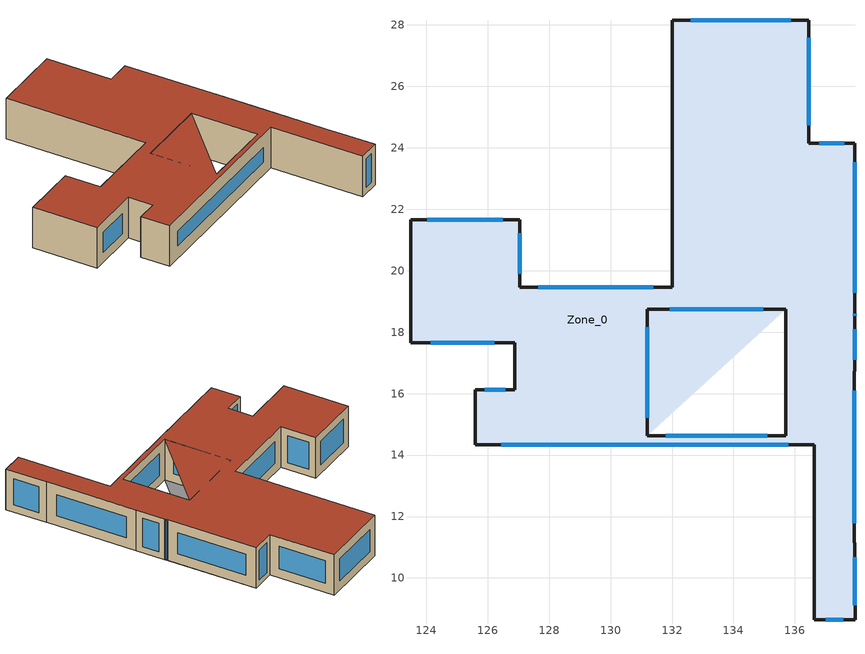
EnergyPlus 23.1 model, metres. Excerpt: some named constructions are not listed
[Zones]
Zone_0
 floor outside (90.1-2019 Nonresidential CZ 0 Exterior Floor (Mass)): 137.96,8.64 136.62,8.64 136.62,14.34 135.7,14.34 135.7,14.63 131.19,14.63 135.7,18.74 135.7,14.34 125.59,14.34 125.59,16.13 126.88,16.13 126.88,17.65 123.49,17.65 123.49,21.66 127.04,21.66 127.04,19.46 132.01,19.46 132.01,28.15 136.45,28.15 136.46,24.15 137.95,24.15 137.95,16.72 137.94,16.72 137.94,11.14 137.95,11.14 z12.64
 wall outside (90.1-2019 Nonresidential CZ 0 Exterior Wall (Mass)): 137.94,11.14 137.94,16.72 / 137.95,16.72 137.95,18.48 137.95,18.66 137.95,24.15 136.46,24.15 136.45,28.15 132.01,28.15 132.01,19.46 127.04,19.46 127.04,21.66 123.49,21.66 123.49,17.65 126.88,17.65 126.88,16.13 125.59,16.13 125.59,14.34 136.62,14.34 136.62,8.64 137.96,8.64 137.95,11.14 / 131.19,18.74 135.7,18.74 135.7,14.63 131.19,14.63 131.19,18.74 z12.64:15.26
 window (DoublePaneClr): 137.96,9.11 137.95,10.67 z13.11:14.79; 137.94,11.78 137.94,16.09 z13.28:14.63; 137.95,17.11 137.95,18.1 / 137.01,8.64 137.57,8.64 z13.03:14.88; 137.95,18.53 137.95,18.61 z12.69:15.21; 137.95,19.29 137.95,23.52 z13.27:14.63; 137.61,24.15 136.8,24.15 z12.99:14.92; 136.45,24.73 136.45,27.58 z13.22:14.69; 135.86,28.15 132.6,28.15 / 135.1,14.63 131.79,14.63 z13.24:14.67; 131.39,19.46 127.65,19.46 z13.26:14.65; 127.04,19.9 127.04,21.22 z13.08:14.83; 126.49,21.66 124.04,21.66 z13.19:14.71; 124.15,17.65 126.22,17.65 z13.31:14.6; 126.58,16.13 125.9,16.13 z12.95:14.95; 126.44,14.34 135.78,14.34 z13.49:14.42; 131.92,18.74 134.97,18.74 z13.37:14.53; 131.19,15.21 131.19,18.16 z13.22:14.68
 roof outside (90.1-2019 Nonresidential CZ 0 Exterior Roof (Mass)): 137.96,8.64 137.95,11.14 137.94,11.14 137.94,16.72 137.95,16.72 137.95,24.15 136.46,24.15 136.45,28.15 132.01,28.15 132.01,19.46 127.04,19.46 127.04,21.66 123.49,21.66 123.49,17.65 126.88,17.65 126.88,16.13 125.59,16.13 125.59,14.34 131.19,14.34 131.19,14.63 135.7,14.63 135.7,18.74 131.19,14.63 131.19,14.34 136.62,14.34 136.62,8.64 z15.26
[Schedule:Day:Hourly]
0810e71b-70c5-4420-88cf-15ec6798d871: Fraction, 1, 1, 1, 1, 1, 1, 1, 1, 0, 0, 1, 1, 0, 1, 0, 0, 0, 0, 0, 0, 0, 0, 0, 1
349f065c-2187-4dc3-b9d1-56dd459cd3aa: Fraction, 1, 1, 1, 1, 1, 1, 1, 0, 0, 0, 1, 0, 0, 0, 0, 0, 0, 0, 0, 1, 1, 1, 1, 1
01a71e10-1e50-47e8-9dee-a916c16c638e: Fraction, 1, 1, 1, 1, 1, 0, 0, 0, 0, 0, 1, 1, 1, 1, 1, 1, 1, 0, 0, 0, 0, 0, 0, 0
00c0e0ef-4640-43c7-a598-4a9e97edaa6d: Fraction, 1, 1, 1, 1, 1, 1, 1, 1, 1, 1, 0, 0, 0, 0, 0, 0, 1, 0, 0, 0, 0, 0, 0, 0
9f40d702-859b-4665-b72c-3fe96d7343c0: Fraction, 1, 1, 1, 1, 1, 1, 1, 1, 1, 1, 1, 1, 0, 0, 0, 0, 0, 0, 0, 0, 0, 1, 1, 1
86c1b371-93d3-48e4-a207-f1c1352b0e07: Fraction, 1, 1, 1, 1, 1, 1, 1, 0, 0, 0, 1, 1, 1, 1, 1, 1, 1, 0, 0, 0, 0, 1, 1, 1
cd0a9f9b-4dd7-42b7-b076-0355e52e6f7b: Fraction, 1, 1, 1, 1, 1, 1, 1, 1, 0, 0, 1, 1, 1, 1, 0, 1, 1, 1, 1, 1, 1, 1, 1, 1
d67b88e1-e680-47cd-8d1c-4d1d765bc77f: Fraction, 1, 1, 1, 1, 1, 1, 1, 1, 1, 0, 0, 0, 0, 1, 0, 0, 0, 0, 0, 0, 0, 0, 0, 0
e2fff377-7aec-4250-9183-b298a2f973d8: Fraction, 1, 1, 1, 1, 1, 1, 1, 1, 0, 1, 1, 1, 1, 1, 1, 1, 1, 0, 1, 1, 1, 1, 1, 1
f14ff8f6-1366-4599-b910-1c5d2465ca29: Fraction, 1, 1, 1, 1, 1, 1, 1, 1, 0, 0, 1, 1, 1, 1, 1, 1, 0, 0, 0, 0, 0, 0, 1, 1
5c89464c-5ef5-470d-8494-ad207c1193eb: Fraction, 1, 1, 1, 1, 1, 1, 1, 0, 0, 0, 1, 1, 1, 0, 0, 0, 0, 1, 1, 1, 1, 1, 1, 1
70fccbbf-0968-4144-81c4-213cfebb1410: Fraction, 1, 1, 1, 1, 1, 1, 1, 1, 0, 0, 1, 1, 1, 1, 1, 1, 1, 0, 0, 0, 0, 0, 0, 1
6a72401a-39b8-4c8e-8b0f-e18fc8ead1de: Fraction, 1, 1, 1, 1, 0, 1, 1, 0, 0, 0, 0, 1, 1, 1, 1, 1, 0, 0, 0, 0, 0, 0, 0, 0
08ea07bc-ec12-43a9-b5e9-4255b164943a: Fraction, 0, 0, 0, 0, 0, 1, 1, 1, 0, 0, 0, 0, 0, 1, 0, 0, 0, 0, 0, 0, 0, 0, 0, 0
10e9fb05-1858-4299-a879-61cf543e850c: Fraction, 1, 1, 1, 1, 1, 1, 1, 1, 0, 0, 1, 1, 1, 1, 0, 0, 0, 0, 0, 0, 0, 0, 0, 0
482c0ff1-a1cf-4518-9a9b-c9fd94c742e4: Fraction, 0, 0, 0, 0, 0, 0, 0, 1, 0, 0, 0, 0, 0, 1, 0, 0, 0, 0, 0, 0, 0, 0, 1, 1
971f1f81-7ffb-4225-a188-1d66d3d201fa: Fraction, 1, 1, 1, 1, 1, 1, 1, 1, 0, 0, 0, 1, 0, 0, 0, 0, 0, 0, 0, 0, 0, 1, 1, 1
6005d886-9535-43e2-8214-16ed1c354114: Fraction, 1, 1, 1, 1, 1, 1, 1, 1, 0, 0, 0, 0, 1, 1, 1, 0, 0, 0, 0, 0, 0, 0, 1, 1
fb266e95-20a3-4bcf-bbe1-b2c024e0e2b5: Fraction, 1, 1, 1, 1, 1, 1, 1, 1, 1, 0, 0, 0, 0, 0, 0, 0, 1, 1, 1, 1, 1, 1, 1, 1
c7bf4c7d-8060-4b6f-adbe-915409cfed54: Fraction, 1, 1, 1, 1, 1, 1, 1, 1, 1, 0, 0, 0, 1, 1, 0, 0, 0, 0, 0, 1, 1, 1, 1, 1
321755bc-5975-4af5-b1da-08a8e318b26e: Fraction, 1, 1, 1, 1, 1, 1, 1, 1, 0, 1, 0, 0, 1, 1, 1, 1, 1, 1, 1, 1, 1, 1, 1, 1
27c04f71-bc10-47cd-96d5-273982dcbd55: Fraction, 1, 1, 1, 1, 1, 1, 1, 1, 0, 0, 1, 0, 0, 0, 0, 0, 0, 0, 1, 1, 1, 1, 1, 1
4fe47908-5490-47fc-b963-a5acf1d7db7e: Fraction, 1, 1, 1, 1, 1, 1, 1, 1, 1, 0, 0, 0, 0, 1, 0, 0, 0, 0, 1, 1, 1, 1, 1, 1
7509aeb8-b5e9-4c74-ac1f-85b5df4f7c3a: Fraction, 1, 1, 1, 1, 1, 1, 1, 1, 1, 0, 0, 0, 1, 0, 0, 0, 0, 0, 0, 0, 0, 0, 0, 1
8524b59a-4086-4eb9-a3a3-9c11016325d2: Fraction, 1, 1, 1, 1, 1, 1, 1, 1, 1, 0, 0, 0, 1, 1, 1, 1, 0, 1, 1, 1, 1, 1, 1, 1
33232023-d3bc-4167-9908-7f5fb7bc4845: Fraction, 1, 1, 1, 1, 1, 1, 1, 1, 0, 0, 1, 1, 0, 0, 0, 0, 1, 1, 1, 1, 1, 1, 1, 1
fc63d4ab-520f-4892-8535-8a5b19853f97: Fraction, 1, 1, 1, 1, 1, 1, 1, 1, 0, 0, 0, 0, 1, 1, 1, 1, 1, 1, 1, 1, 1, 1, 1, 1
529c80a2-adcc-425c-9c7a-9e4ea92c5ad0: Fraction, 1, 1, 1, 1, 1, 1, 1, 1, 0, 0, 0, 0, 0, 0, 0, 1, 1, 1, 1, 1, 1, 1, 1, 1
361a62d4-4483-44e2-8178-8ae958f5a9d6: Fraction, 1, 1, 1, 1, 1, 1, 1, 1, 1, 1, 1, 1, 1, 1, 1, 0, 0, 0, 1, 1, 1, 1, 1, 1
d39a0a2d-9745-449f-9744-d5c12fb151a7: Fraction, 1, 1, 1, 1, 1, 1, 1, 1, 0, 1, 1, 1, 1, 1, 1, 1, 1, 1, 1, 1, 1, 1, 1, 1
eba83cb3-639c-4d5a-bba0-65026861de94: Fraction, 1, 1, 1, 1, 1, 1, 1, 1, 1, 0, 0, 0, 0, 0, 0, 0, 1, 1, 0, 0, 0, 0, 1, 1
529897b0-7851-4804-9490-ac1e49f6673f: Fraction, 1, 1, 1, 1, 1, 1, 1, 1, 1, 0, 0, 0, 0, 0, 0, 0, 0, 0, 0, 1, 1, 1, 1, 1
8c1eacb8-60e0-437f-9c00-406e7754e0a1: Fraction, 1, 1, 1, 1, 1, 1, 1, 0, 0, 0, 1, 1, 1, 1, 1, 1, 1, 0, 0, 0, 0, 0, 0, 0
ce02b5cd-0b87-43e5-8d81-d91c88fad177: Fraction, 0, 1, 1, 1, 1, 1, 1, 1, 0, 0, 1, 0, 1, 1, 1, 0, 0, 0, 0, 0, 0, 0, 0, 1
4a8131e1-6b61-40b7-be8c-de09692f1780: Fraction, 1, 1, 1, 1, 1, 1, 1, 1, 0, 0, 0, 1, 1, 1, 0, 0, 0, 1, 1, 1, 1, 1, 1, 1
a92963a4-cdb5-4605-91ce-c7ecaa5e8ee2: Fraction, 1, 1, 1, 1, 1, 1, 1, 1, 1, 0, 0, 0, 0, 0, 0, 0, 0, 0, 0, 0, 0, 1, 1, 1
60a5d225-296d-4afc-ad11-c7ede8f63fac: Fraction, 1, 1, 1, 1, 1, 1, 1, 1, 0, 0, 1, 1, 1, 1, 1, 1, 1, 1, 0, 0, 0, 0, 1, 1
05a610c2-0fe3-448e-b41f-ef2fc4f267a0: Fraction, 1, 1, 1, 1, 1, 1, 1, 1, 0, 0, 1, 0, 0, 0, 1, 1, 1, 1, 1, 1, 1, 1, 1, 1
741097d7-baff-4054-969c-272c18da0d28: Fraction, 1, 1, 1, 1, 1, 1, 1, 1, 0, 0, 0, 0, 0, 0, 0, 0, 0, 1, 1, 1, 1, 1, 1, 1
894fad8a-9db2-4cf0-9b25-e19f91a4054e: Fraction, 1, 1, 1, 1, 1, 1, 1, 1, 0, 0, 0, 1, 1, 0, 0, 0, 0, 0, 0, 0, 1, 1, 1, 1
4e647661-89a2-4b39-a766-581725928f1c: Fraction, 1, 1, 1, 1, 1, 1, 1, 1, 0, 0, 1, 1, 1, 1, 0, 0, 1, 0, 0, 0, 0, 1, 1, 1
4b6ed41e-87c7-4975-a053-4426fd22b8bb: Fraction, 1, 1, 1, 1, 1, 1, 1, 1, 1, 0, 1, 1, 1, 1, 1, 1, 1, 0, 0, 0, 0, 0, 1, 1
bd449fe4-415f-4b3c-8c99-a05e91d1a4a4: Fraction, 1, 1, 1, 1, 1, 1, 1, 1, 0, 0, 1, 1, 1, 0, 1, 1, 0, 0, 1, 1, 1, 1, 1, 1
4c9fed97-f1c1-4f52-93cf-6e3ebb21d123: Fraction, 1, 1, 1, 1, 1, 1, 1, 1, 1, 0, 0, 0, 0, 1, 0, 0, 0, 0, 0, 0, 0, 1, 1, 1
90e3bf91-1fac-41b0-8900-77a460dd330f: Fraction, 1, 1, 1, 1, 1, 1, 1, 1, 0, 0, 0, 1, 1, 1, 1, 0, 0, 0, 0, 0, 0, 0, 0, 0
81f41662-e9ac-4eb1-b85d-5b27cc855202: Fraction, 0, 1, 1, 1, 1, 1, 1, 0, 0, 0, 1, 1, 1, 1, 0, 0, 0, 0, 0, 0, 1, 1, 1, 0
72c3588e-b2e9-4518-9183-511a012e489a: Fraction, 0, 0, 0, 0, 0, 0, 0, 0, 0, 0, 0, 1, 1, 0, 0, 1, 0, 0, 0, 0, 0, 0, 0, 0
058802b1-c408-489d-8eb6-82654434e169: Fraction, 0, 0, 0, 0, 0, 0, 0, 0, 0, 0, 0, 1, 1, 1, 1, 0, 0, 0, 0, 0, 0, 0, 0, 0
c893bc1b-9ab6-4618-9526-c9d7948028e1: Fraction, 0, 0, 0, 0, 0, 0, 0, 0, 0, 0, 0, 1, 0, 0, 0, 0, 0, 0, 0, 0, 0, 0, 0, 0
2d3622f6-77fb-4f19-83ce-4f29eb6027ad: Fraction, 0, 0, 0, 0, 1, 0, 0, 0, 0, 0, 0, 1, 1, 1, 0, 0, 0, 0, 0, 0, 0, 0, 0, 0
485f56f1-57ec-4dbc-a7b3-1c70517bfc66: Fraction, 0, 0, 0, 0, 1, 0, 0, 0, 0, 0, 0, 1, 1, 1, 0, 1, 1, 1, 0, 0, 1, 1, 1, 1
f2aed9a4-388b-497b-9736-4f8f69007e10: Fraction, 1, 1, 1, 1, 1, 1, 1, 1, 1, 1, 1, 1, 1, 1, 1, 1, 1, 1, 1, 1, 1, 1, 1, 1
3aec51c0-ffc0-4bed-9820-b9f1594e9715: Fraction, 1, 1, 1, 0, 1, 1, 1, 1, 0, 1, 1, 1, 1, 1, 1, 1, 1, 1, 1, 1, 1, 1, 1, 1
2b439630-06c0-43d1-b733-c1b6edee79ff: Fraction, 1, 1, 1, 1, 1, 1, 1, 1, 1, 0, 0, 0, 1, 1, 0, 0, 1, 1, 1, 1, 1, 1, 1, 1
1354364f-3d47-441f-baaf-d91082a93f77: Fraction, 1, 1, 1, 1, 1, 1, 1, 1, 1, 0, 0, 1, 1, 0, 1, 0, 1, 1, 0, 1, 0, 0, 1, 0
043a86aa-8b78-41f9-9b1e-acb706614a46: Fraction, 0, 1, 1, 1, 1, 1, 1, 1, 1, 1, 1, 1, 1, 0, 0, 0, 0, 0, 0, 0, 1, 1, 1, 1
6a1fb187-319f-4c84-bc8c-24fb97a2dfa3: Fraction, 1, 1, 1, 1, 1, 1, 1, 1, 1, 1, 1, 1, 0, 0, 0, 0, 0, 0, 0, 1, 1, 1, 1, 1
a632ed9a-5de7-4d2a-9650-94074f019fd4: Fraction, 1, 1, 1, 1, 1, 1, 1, 1, 1, 1, 1, 1, 1, 1, 0, 1, 1, 1, 0, 1, 1, 1, 1, 1
3b8062e7-37c0-42ef-9213-e2c9e8404624: Fraction, 1, 1, 1, 1, 1, 1, 1, 1, 1, 0, 0, 0, 0, 0, 0, 0, 0, 0, 0, 0, 1, 1, 1, 1
3b07df94-8bae-425c-907d-ec27d7f912fc: Fraction, 1, 1, 1, 1, 1, 1, 1, 1, 0, 0, 0, 0, 1, 1, 1, 1, 0, 0, 0, 0, 0, 0, 1, 0
7be9cbd2-a441-4429-bd23-b447bb17e9a1: Fraction, 1, 1, 1, 1, 1, 1, 1, 1, 1, 1, 0, 1, 1, 1, 1, 0, 0, 0, 0, 0, 1, 1, 1, 0
7c9938da-5bc3-4155-9f17-6dbf6999afb5: Fraction, 1, 1, 1, 1, 1, 1, 1, 1, 1, 0, 0, 0, 0, 1, 1, 1, 1, 1, 1, 1, 1, 1, 1, 1
149cf891-3990-4c32-920f-f7e48fb2aa7d: Fraction, 1, 1, 1, 1, 1, 1, 1, 1, 1, 1, 0, 0, 0, 0, 0, 0, 0, 1, 0, 1, 1, 1, 1, 1
f20793a5-f3a4-45ea-858c-464f45aebaeb: Fraction, 1, 1, 1, 1, 1, 1, 1, 1, 0, 0, 0, 0, 0, 0, 0, 0, 0, 0, 0, 1, 1, 1, 1, 1
918cd881-32ed-44fa-84e1-0d95cc65e6a6: Fraction, 1, 1, 1, 1, 1, 1, 1, 1, 0, 0, 0, 0, 1, 0, 1, 0, 1, 1, 1, 1, 0, 1, 1, 1
a7388b1d-e5d5-446e-9b3c-e9680b62e304: Fraction, 1, 1, 1, 1, 1, 1, 1, 1, 0, 0, 0, 0, 1, 0, 0, 0, 0, 0, 0, 0, 0, 1, 1, 1
48e2d8e6-c764-4309-9400-535a4b362951: Fraction, 1, 1, 1, 1, 1, 1, 1, 1, 0, 0, 0, 1, 0, 1, 1, 0, 0, 0, 0, 0, 0, 0, 0, 1
b8feaf6b-9232-4fb5-8901-8b4871c860c7: Fraction, 1, 1, 0, 0, 1, 1, 0, 1, 0, 0, 0, 0, 1, 0, 0, 0, 0, 0, 0, 0, 0, 0, 0, 0
485ce407-0896-49d2-8bdb-d863cf701a37: Fraction, 0, 0, 1, 0, 0, 0, 1, 0, 0, 0, 0, 0, 0, 1, 1, 0, 0, 0, 0, 0, 0, 0, 0, 0
77e688b3-1c47-4fa8-a150-bdfd9f7a6f05: Fraction, 0, 0, 0, 0, 0, 0, 0, 0, 0, 0, 0, 1, 1, 1, 1, 1, 0, 0, 0, 0, 0, 0, 1, 0
ae164842-401a-4343-b31c-0fd7bb1224be: Fraction, 1, 1, 0, 0, 1, 0, 0, 1, 0, 0, 0, 1, 1, 1, 1, 0, 0, 0, 0, 0, 0, 0, 0, 0
aca1a674-1583-4169-b70b-1a5a21e13e0d: Fraction, 0, 1, 0, 1, 1, 1, 1, 1, 0, 0, 0, 1, 1, 1, 1, 1, 0, 0, 0, 0, 0, 0, 0, 0
71cadaa5-eb0e-4c82-bfb7-05770e92396e: Fraction, 0, 1, 1, 1, 1, 1, 1, 1, 0, 0, 0, 0, 1, 1, 1, 1, 0, 0, 0, 0, 0, 0, 0, 0
7fed7190-ed49-4405-b641-6bd42e090a6c: Fraction, 0, 0, 0, 1, 1, 0, 0, 1, 0, 0, 0, 1, 1, 1, 1, 1, 0, 0, 0, 0, 0, 0, 0, 0
cba0dbdb-88fe-4b2a-b0a5-debe7df2df22: Fraction, 0, 1, 1, 1, 1, 0, 0, 1, 0, 0, 0, 0, 0, 0, 0, 0, 0, 0, 0, 0, 0, 0, 1, 1
85069bca-2b2a-471b-b3fa-43c3efb318f0: Fraction, 0, 0, 0, 0, 0, 0, 0, 0, 1, 1, 1, 1, 1, 0, 1, 1, 1, 1, 1, 1, 1, 1, 1, 1
06d6f6e1-af1c-480b-b630-ce5e81cdfe58: Fraction, 0, 0, 0, 0, 0, 0, 0, 0, 1, 1, 1, 1, 1, 1, 1, 1, 1, 1, 1, 1, 1, 1, 1, 1
2b032a04-6ee1-4acb-ba70-2f655d9db630: Fraction, 0, 0, 0, 0, 0, 0, 0, 0, 1, 1, 1, 0, 0, 0, 0, 0, 1, 1, 1, 1, 1, 1, 1, 0
ed4bfe94-cad4-40e5-a25a-afe5402feeae: Fraction, 0, 0, 0, 0, 0, 0, 0, 0, 1, 1, 1, 1, 1, 1, 1, 1, 1, 1, 1, 1, 1, 1, 1, 0
c5cacbf8-b7d6-47b0-a14d-5407c4417e75: Fraction, 0, 0, 0, 0, 0, 0, 0, 0, 1, 1, 1, 1, 0, 0, 0, 1, 1, 1, 1, 1, 1, 1, 1, 1
615a7867-e14e-4151-aabf-fa796bd84dec: Fraction, 0, 0, 0, 0, 0, 0, 0, 0, 1, 1, 1, 1, 1, 1, 1, 1, 1, 1, 1, 1, 1, 1, 0, 0
3d6da4ae-3ce6-406d-b521-e5cf70f2aa7e: Fraction, 0, 0, 0, 0, 0, 0, 0, 1, 1, 1, 1, 1, 0, 0, 0, 0, 1, 1, 1, 1, 1, 1, 1, 0
ac9fad2d-3e51-4f97-881e-d2450c51413b: Fraction, 0, 0, 0, 0, 0, 0, 0, 0, 1, 1, 1, 1, 0, 0, 0, 0, 0, 1, 1, 1, 1, 1, 1, 1
0e42cded-2a11-4a29-a65f-22a311d3abbb: Fraction, 0, 0, 0, 0, 0, 0, 0, 0, 1, 1, 1, 1, 0, 0, 0, 0, 0, 1, 1, 1, 1, 1, 1, 0
f20a0d7c-3566-4be1-8587-853c079a1db2: Fraction, 0, 0, 0, 0, 0, 1, 1, 1, 1, 1, 0, 0, 0, 0, 1, 1, 1, 1, 1, 1, 1, 1, 0, 0
595ff375-4059-4e85-8b06-aa3341602a60: Fraction, 0, 0, 0, 0, 0, 1, 1, 1, 1, 1, 1, 1, 1, 1, 1, 0, 0, 0, 0, 0, 0, 0, 0, 0
b356c6f9-b694-4ecb-8aa4-38cc8c6398e2: Fraction, 0, 0, 0, 0, 0, 0, 0, 1, 1, 1, 1, 1, 1, 1, 1, 1, 1, 1, 1, 1, 1, 1, 0, 0
e37bf46d-5aef-4994-a8a7-7644741c72a3: Fraction, 0, 0, 0, 0, 0, 0, 0, 1, 1, 1, 1, 1, 1, 1, 1, 1, 1, 1, 1, 1, 1, 1, 1, 0
2269cefc-a935-47c3-b3e2-530841a6b154: Fraction, 0, 0, 0, 0, 0, 0, 0, 0, 0, 0, 0, 1, 1, 1, 1, 1, 1, 1, 1, 1, 0, 0, 0, 0
79023da8-e6db-4f2f-8f41-2054c17e2bca: Fraction, 0, 0, 0, 0, 0, 0, 1, 1, 1, 1, 1, 1, 1, 1, 1, 1, 1, 1, 1, 1, 1, 0, 0, 0
86a01146-cf8e-48c7-b303-e0bceb998122: Fraction, 0, 0, 0, 0, 1, 1, 1, 1, 1, 1, 1, 1, 1, 1, 1, 1, 1, 1, 1, 1, 1, 0, 0, 0
c9bb4b23-ce24-49e5-8961-dddd9e0eb11a: Fraction, 0, 0, 0, 0, 0, 0, 0, 0, 0, 0, 0, 0, 0, 0, 1, 1, 1, 1, 1, 1, 0, 0, 0, 0
1465d87e-c0b2-4898-9858-07a856ce352f: Fraction, 0, 0, 0, 0, 0, 0, 1, 1, 1, 1, 1, 1, 1, 1, 1, 1, 1, 1, 1, 1, 1, 1, 0, 0
b21dc415-d331-4ffb-82a4-4013a69e96be: Fraction, 1, 0, 0, 0, 0, 0, 0, 0, 1, 1, 1, 1, 1, 0, 1, 1, 1, 1, 0, 0, 0, 0, 0, 0
6e080233-e4cb-4c47-b1e8-7ec84ea5e545: Fraction, 0, 0, 0, 0, 0, 0, 1, 1, 1, 1, 1, 1, 0, 0, 1, 1, 0, 0, 0, 0, 0, 0, 0, 0
c3e05625-c80f-4c81-a4a9-1e7a529037f4: Fraction, 0, 0, 0, 1, 1, 1, 1, 1, 1, 1, 1, 1, 1, 1, 1, 1, 1, 1, 1, 1, 1, 1, 1, 1
95084d81-6bf5-4aa3-9d4a-d76fe797a3a0: Fraction, 0, 0, 0, 0, 0, 0, 0, 0, 1, 1, 1, 1, 0, 0, 0, 0, 1, 1, 1, 1, 1, 1, 1, 1
cc1c95d3-11ec-4856-b087-326376f9f1df: Fraction, 1, 1, 1, 1, 1, 1, 1, 1, 0, 0, 0, 0, 0, 0, 0, 0, 1, 1, 1, 1, 1, 1, 1, 1
66983e29-3603-4296-9e5f-13a50f55c452: Fraction, 1, 1, 1, 0, 0, 0, 0, 0, 1, 1, 1, 1, 1, 1, 1, 1, 1, 1, 1, 1, 1, 1, 1, 1
7f8fd417-c1ec-4504-8790-f7a53b8eea8a: Fraction, 1, 1, 1, 0, 0, 0, 0, 0, 1, 1, 1, 1, 1, 0, 0, 0, 1, 1, 1, 1, 1, 1, 1, 1
42a6307f-b2ff-49e0-a00d-c5f437ec8d24: Fraction, 1, 0, 0, 0, 0, 0, 0, 0, 1, 1, 1, 1, 1, 0, 0, 1, 1, 1, 1, 1, 1, 1, 1, 1
9cd492d8-3f3b-46f3-8701-69e275a9b161: Fraction, 1, 1, 1, 1, 0, 0, 0, 0, 1, 1, 1, 1, 1, 1, 1, 1, 1, 1, 1, 1, 1, 1, 1, 1
eec8c49c-47b8-4e6c-8f13-8fbe0dfba465: Fraction, 0, 0, 0, 0, 0, 0, 0, 0, 0, 1, 0, 0, 0, 0, 0, 0, 0, 1, 1, 0, 0, 0, 0, 0
c95229db-74a2-4849-b964-e93d90943bb4: Fraction, 0, 0, 0, 0, 0, 0, 0, 0, 1, 1, 1, 0, 0, 0, 0, 0, 1, 0, 0, 0, 0, 0, 0, 0
c949a31b-6cec-4c42-8e33-a178b78093b6: Fraction, 1, 0, 0, 0, 0, 0, 0, 0, 1, 1, 1, 1, 0, 0, 0, 1, 1, 1, 1, 1, 1, 1, 1, 1
3abdae18-6f5f-42a6-92ec-5e8bafdd7ec6: Fraction, 1, 1, 1, 1, 1, 1, 1, 1, 1, 1, 1, 1, 0, 1, 1, 1, 1, 1, 1, 1, 1, 1, 1, 1
1392b2eb-0a18-40c2-8618-893a8af9810c: Fraction, 1, 0, 0, 0, 0, 0, 0, 0, 1, 1, 1, 1, 1, 1, 1, 1, 1, 1, 1, 1, 1, 1, 1, 1
2654707f-1dea-43a9-b014-0dc0dc09ceff: Fraction, 1, 0, 1, 1, 0, 1, 1, 1, 1, 1, 1, 0, 0, 0, 0, 0, 0, 1, 1, 1, 1, 1, 1, 1
a28dc146-cde9-4dc3-bdc8-c9385b19801b: Fraction, 1, 1, 1, 1, 1, 1, 1, 1, 1, 1, 1, 1, 0, 1, 0, 1, 1, 1, 1, 1, 1, 1, 1, 1
2f2aca47-6253-49b2-b302-f17a1cf2c10d: Fraction, 1, 1, 1, 1, 1, 1, 1, 1, 1, 1, 1, 0, 1, 1, 0, 0, 1, 1, 1, 1, 1, 1, 1, 0
57228267-8ffc-4b08-800f-1df83d28b00b: Fraction, 1, 1, 1, 0, 0, 0, 0, 0, 1, 1, 1, 0, 0, 0, 0, 1, 1, 1, 1, 1, 1, 0, 0, 1
0176805f-6419-410f-ba74-85dd6959e1f7: Fraction, 1, 0, 0, 0, 0, 0, 0, 0, 1, 1, 1, 0, 0, 0, 0, 0, 1, 1, 0, 1, 1, 0, 0, 0
93420359-c8f8-4532-a5dc-db31faf1d0e0: Fraction, 0, 0, 0, 0, 0, 0, 0, 0, 1, 1, 1, 0, 0, 0, 0, 1, 1, 1, 1, 0, 1, 1, 0, 0
527f4506-5e2d-4351-8612-1769222680b5: Fraction, 0, 0, 0, 0, 0, 0, 0, 0, 1, 1, 1, 0, 0, 0, 0, 0, 0, 1, 0, 0, 0, 0, 0, 0
937d2ddf-9db7-4f99-bbca-8ced9319c7cb: Fraction, 0, 0, 1, 1, 0, 0, 1, 1, 1, 1, 1, 0, 1, 1, 0, 0, 1, 1, 1, 1, 1, 1, 1, 1
3eff230f-72b4-477a-8f53-7b16b1284d89: Fraction, 1, 0, 0, 1, 0, 0, 1, 1, 1, 1, 1, 0, 0, 0, 0, 0, 0, 1, 1, 1, 1, 1, 1, 1
976638ae-f183-43cc-bf01-ed478fa5cdf8: Fraction, 1, 1, 1, 1, 0, 0, 0, 0, 1, 1, 1, 0, 0, 0, 0, 0, 1, 1, 1, 1, 1, 1, 1, 1
99ac96b2-0dbf-4191-92f5-f2c379e587cc: Fraction, 0, 0, 0, 0, 0, 0, 0, 0, 1, 1, 1, 0, 0, 0, 0, 0, 1, 1, 1, 1, 1, 1, 1, 1
77809503-9f90-46be-adc1-3663f947b689: Fraction, 1, 1, 0, 0, 0, 0, 0, 1, 1, 1, 1, 0, 0, 0, 0, 0, 0, 1, 1, 1, 1, 1, 1, 1
ce14c8f3-be08-4051-a924-ca6858ed1a24: Fraction, 1, 1, 1, 1, 1, 1, 1, 1, 1, 1, 1, 1, 1, 0, 1, 1, 1, 1, 1, 1, 1, 1, 1, 1
c3c36dcf-4c1d-4c8b-8534-42c2ad4c5ad8: Fraction, 1, 1, 1, 1, 1, 1, 1, 1, 1, 1, 1, 0, 0, 0, 1, 1, 1, 1, 1, 1, 1, 1, 1, 1
982cbe55-da32-4f35-a18e-aeaafc8cb0b3: Fraction, 1, 1, 1, 1, 1, 1, 1, 1, 1, 1, 1, 1, 0, 0, 0, 0, 1, 1, 1, 1, 1, 1, 1, 1
91c0d1b7-a7b0-4b30-929c-a76e3245cede: Fraction, 1, 1, 1, 0, 0, 0, 0, 0, 1, 1, 1, 0, 0, 0, 0, 0, 1, 1, 1, 1, 1, 1, 1, 1
0c932124-0cd9-45d6-8757-43597c289681: Fraction, 0, 0, 0, 1, 0, 0, 0, 0, 1, 1, 1, 0, 0, 0, 0, 0, 0, 1, 1, 1, 1, 1, 1, 0
56f29499-99d1-4e36-84d6-6341f5db69f4: Fraction, 0, 0, 0, 0, 0, 0, 0, 0, 1, 1, 1, 0, 0, 0, 0, 0, 0, 1, 1, 1, 1, 1, 1, 0
9275d2fc-2a43-4701-a9da-08a2d8185c06: Fraction, 0, 0, 0, 0, 1, 1, 1, 0, 1, 1, 0, 0, 0, 0, 0, 0, 0, 1, 1, 1, 1, 1, 1, 1
c0c54f6c-8884-442c-b002-f8cc31b18a9f: Fraction, 0, 0, 0, 0, 1, 1, 1, 1, 1, 1, 1, 0, 0, 0, 0, 0, 0, 1, 1, 1, 1, 1, 1, 1
9e714302-3d54-4d24-9e56-1853b4432ed5: Fraction, 1, 1, 1, 1, 1, 1, 1, 1, 1, 1, 1, 0, 0, 0, 0, 0, 1, 1, 1, 1, 1, 0, 0, 0
e78f57e5-5213-49bf-8813-5a9fda860091: Fraction, 0, 0, 0, 0, 0, 0, 0, 0, 0, 0, 1, 1, 1, 1, 0, 0, 1, 1, 1, 0, 0, 1, 0, 1
54ef1873-ddc2-42a3-83f3-e0a4f7cf0801: Fraction, 1, 0, 0, 0, 0, 0, 0, 0, 0, 0, 0, 0, 1, 0, 1, 0, 0, 0, 0, 0, 0, 0, 0, 0
b08f153b-0886-4b1c-93e8-8174a0079cec: Fraction, 0, 0, 0, 0, 0, 0, 0, 0, 1, 1, 1, 0, 1, 0, 0, 1, 1, 1, 1, 0, 1, 0, 0, 0
dc30819b-fcc9-4b43-8982-057702bd865d: Fraction, 0, 0, 0, 0, 0, 0, 0, 0, 1, 1, 1, 0, 0, 0, 0, 0, 0, 0, 1, 1, 1, 1, 1, 1
4fc32eac-1523-48f7-9e49-02675d249cb1: Fraction, 0, 1, 0, 0, 0, 1, 0, 0, 1, 1, 1, 0, 0, 0, 0, 0, 0, 1, 1, 1, 1, 1, 1, 1
f25784c1-35a1-4028-8149-79a5432f8fe1: Fraction, 1, 1, 1, 1, 1, 0, 0, 1, 1, 1, 1, 1, 0, 0, 0, 0, 1, 1, 1, 1, 0, 0, 0, 1
e7084eab-6503-4b63-b52b-776db332174c: Fraction, 1, 0, 1, 0, 0, 0, 0, 0, 1, 1, 1, 0, 0, 0, 0, 0, 0, 1, 1, 1, 1, 1, 1, 1
acd2ed40-f335-4859-b2df-d57ecf0e064a: Fraction, 1, 0, 0, 0, 0, 0, 1, 0, 1, 1, 1, 0, 0, 0, 0, 0, 0, 0, 1, 1, 1, 1, 1, 1
9465b060-c919-45c3-858f-17b0ec2e0545: Fraction, 1, 1, 1, 0, 0, 0, 0, 0, 1, 1, 1, 0, 0, 0, 0, 0, 0, 0, 1, 1, 1, 1, 1, 1
613a1e73-45c6-4df7-84ed-0874f544414c: Fraction, 1, 1, 1, 1, 0, 0, 0, 0, 1, 1, 1, 0, 0, 0, 0, 0, 0, 0, 1, 1, 1, 1, 1, 1
05e90752-b7f7-43f5-a404-2e3dee32d087: Fraction, 1, 1, 0, 0, 0, 0, 0, 0, 1, 1, 1, 0, 0, 0, 0, 0, 1, 0, 0, 0, 1, 0, 0, 0
340cdbea-2824-44fc-aa5e-01a0ed359164: Fraction, 1, 1, 1, 1, 0, 0, 0, 0, 1, 1, 0, 0, 0, 0, 0, 0, 0, 1, 1, 1, 1, 1, 1, 1
14d82741-dd99-4ee7-a949-93d752d18689: Fraction, 1, 1, 1, 1, 1, 0, 1, 1, 1, 0, 0, 0, 0, 0, 0, 0, 0, 0, 1, 1, 1, 1, 1, 1
e9658675-d006-4883-9820-77fd4ba4bfd3: Fraction, 1, 1, 1, 0, 0, 0, 0, 1, 1, 1, 1, 0, 0, 0, 0, 0, 0, 0, 1, 1, 1, 1, 1, 1
a90c3863-74fb-4494-b0c1-6de60f0dda75: Fraction, 0, 0, 0, 1, 0, 1, 0, 0, 1, 1, 1, 1, 0, 0, 0, 0, 0, 1, 1, 1, 1, 1, 1, 1
43e5c19a-6635-4ddc-b958-82927168ffbe: Fraction, 1, 1, 0, 0, 0, 0, 0, 0, 1, 0, 0, 0, 0, 0, 1, 0, 1, 1, 1, 0, 1, 1, 0, 0
c5b01f2a-dc6e-4e73-98f0-87f70ce5c191: Fraction, 0, 0, 0, 0, 0, 0, 1, 0, 1, 0, 0, 0, 0, 0, 0, 0, 0, 0, 1, 1, 1, 1, 1, 1
c73acd8c-245c-4ba4-82a2-e6153a57d641: Fraction, 1, 0, 0, 0, 0, 0, 1, 0, 1, 1, 1, 0, 0, 0, 1, 1, 1, 1, 1, 1, 1, 1, 1, 0
2d56a03a-6ee9-4429-b497-c3ddc531cf71: Fraction, 0, 0, 0, 0, 0, 0, 0, 0, 1, 0, 0, 0, 0, 0, 0, 1, 0, 1, 1, 0, 0, 0, 0, 0
2b6ff624-4e04-487d-ba37-6376db315ba4: Fraction, 0, 0, 0, 0, 0, 0, 0, 1, 1, 1, 1, 1, 0, 0, 0, 0, 1, 1, 1, 1, 1, 1, 0, 1
c5b66f65-a8a7-4a61-8ad5-03644a81dd28: Fraction, 1, 1, 0, 0, 0, 0, 0, 0, 1, 0, 0, 0, 0, 0, 0, 0, 0, 0, 0, 1, 1, 1, 1, 1
57406b55-9aef-4c72-bc90-91d1cece7929: Fraction, 0, 0, 0, 0, 0, 0, 0, 0, 1, 1, 0, 0, 0, 1, 1, 1, 1, 1, 1, 0, 1, 0, 0, 0
c9527523-fef4-4b1e-9705-31c0563051fe: Fraction, 0, 0, 0, 0, 0, 0, 0, 0, 1, 1, 1, 0, 0, 0, 0, 0, 1, 1, 1, 1, 1, 0, 0, 0
7f82e1f8-3fed-4702-a01f-abdc2c21d09c: Fraction, 0, 0, 0, 0, 0, 0, 0, 0, 1, 0, 0, 1, 0, 0, 0, 1, 1, 1, 1, 0, 0, 0, 0, 0
23db8ac4-31b8-41ca-a944-c16b2572a681: Fraction, 0, 0, 0, 0, 0, 0, 0, 0, 1, 1, 0, 0, 0, 0, 0, 0, 0, 0, 1, 1, 1, 1, 1, 1
05477049-26bb-4628-a72a-4d24176d04a6: Fraction, 1, 0, 0, 1, 0, 0, 0, 0, 1, 0, 0, 0, 0, 0, 0, 0, 1, 0, 0, 0, 0, 0, 0, 0
77c9a84c-1430-4ab8-8f1e-8a387c7d56d2: Fraction, 0, 0, 1, 0, 0, 0, 0, 0, 1, 1, 0, 0, 0, 1, 1, 1, 0, 0, 1, 0, 0, 0, 0, 0
5a2f310b-07bd-4f80-bd24-22e85727ea75: Fraction, 0, 0, 0, 0, 0, 0, 0, 0, 1, 1, 0, 0, 0, 0, 0, 1, 0, 0, 0, 0, 0, 0, 0, 0
2dc62eb3-2c00-407d-a366-cf717eb8ce7d: Fraction, 0, 0, 0, 0, 0, 0, 0, 0, 0, 1, 0, 0, 0, 0, 0, 1, 0, 1, 1, 0, 0, 0, 0, 0
b2a8f0f1-d429-4ed2-b784-a1467a817b23: Fraction, 0, 0, 0, 0, 0, 0, 0, 0, 0, 0, 0, 0, 0, 0, 1, 1, 1, 1, 1, 1, 1, 0, 0, 0
c0c2b50c-5233-4238-b21e-6150e2c90a9a: Fraction, 0, 0, 0, 0, 1, 1, 1, 1, 1, 1, 0, 0, 0, 0, 0, 0, 0, 1, 1, 1, 1, 1, 1, 1
c87bc41b-7e52-4ec9-81ab-28f4333f17e2: Fraction, 1, 0, 0, 0, 0, 0, 0, 0, 1, 1, 1, 0, 0, 0, 0, 0, 0, 0, 1, 1, 1, 1, 1, 1
25ce19ca-b763-49e3-9827-20dcf254a0ef: Fraction, 1, 0, 1, 1, 0, 1, 0, 1, 1, 1, 0, 0, 0, 0, 0, 0, 0, 1, 1, 1, 1, 1, 1, 1
025d20a4-038b-4ae7-9002-e7f97060efc2: Fraction, 1, 0, 0, 0, 0, 0, 0, 0, 1, 0, 0, 0, 0, 0, 0, 0, 0, 0, 1, 1, 1, 1, 1, 1
501f1c5f-22ae-414d-a58f-1be396d8b788: Fraction, 1, 1, 1, 1, 0, 1, 1, 1, 1, 0, 0, 0, 0, 0, 0, 0, 0, 0, 0, 1, 1, 1, 1, 1
037de2d9-01a1-46c2-a948-6b00ae712a92: Fraction, 1, 1, 1, 1, 0, 0, 1, 0, 1, 1, 0, 0, 1, 0, 0, 0, 0, 0, 0, 0, 0, 0, 0, 0
078e48d2-2d10-49f0-95fc-c90716d5cf71: Fraction, 0, 0, 0, 0, 0, 0, 0, 0, 1, 1, 1, 0, 0, 0, 0, 0, 0, 1, 1, 1, 1, 1, 1, 1
a4f29cf0-3812-4ff5-9787-1b356ed1f8c3: Fraction, 1, 0, 0, 0, 0, 0, 0, 0, 1, 1, 0, 0, 0, 1, 1, 1, 1, 1, 1, 1, 1, 1, 1, 0
d1b1c39d-20fc-4a14-a5d4-085977df3e60: Fraction, 0, 0, 0, 0, 0, 0, 0, 0, 1, 1, 0, 0, 0, 0, 0, 0, 0, 1, 0, 1, 1, 1, 1, 1
7ff908e8-e2ad-4495-afbe-b1f3907aa5da: Fraction, 1, 1, 1, 1, 0, 0, 1, 1, 1, 1, 0, 0, 1, 1, 1, 0, 0, 1, 1, 0, 0, 0, 0, 0
05ec2185-96a1-4de5-b3b1-93c4c1529b2e: Fraction, 0, 0, 0, 0, 0, 0, 0, 0, 1, 1, 1, 0, 0, 0, 0, 1, 1, 0, 0, 0, 0, 0, 0, 0
7e0bb731-e4ef-4638-b5fb-2614602492ce: Fraction, 0, 0, 0, 0, 0, 0, 0, 0, 1, 1, 1, 0, 0, 0, 0, 1, 0, 0, 1, 1, 1, 1, 1, 1
12842f21-d8bc-465c-9350-f873b5a8fd40: Fraction, 1, 1, 1, 1, 0, 1, 1, 1, 1, 0, 1, 0, 0, 0, 1, 0, 0, 0, 0, 0, 0, 0, 0, 0
eda7dc8c-19fe-4e05-a6d5-0b6cda74fbbf: Fraction, 0, 0, 0, 0, 0, 0, 0, 0, 0, 1, 1, 0, 0, 0, 0, 0, 1, 1, 1, 1, 1, 1, 1, 1
2ed55e3b-1a74-47b5-b6dd-f2b7a28fc220: Fraction, 0, 0, 0, 0, 0, 0, 0, 0, 1, 0, 0, 0, 0, 0, 0, 1, 1, 1, 1, 1, 1, 1, 1, 1
53c517d1-15a5-479a-8045-bae384e9339c: Fraction, 0, 0, 0, 1, 0, 0, 1, 0, 1, 1, 1, 0, 0, 0, 1, 1, 1, 1, 1, 1, 1, 1, 1, 1
6d42e586-eba7-4e05-a397-1bac1b942902: Fraction, 1, 1, 1, 1, 0, 1, 0, 0, 0, 0, 0, 0, 0, 0, 0, 0, 0, 0, 1, 1, 1, 1, 1, 1
c7e53773-1c2d-497f-8d27-9f36e02b9a7d: Fraction, 1, 1, 1, 1, 1, 0, 0, 0, 0, 0, 0, 0, 0, 0, 0, 0, 0, 0, 0, 1, 1, 1, 1, 1
bad9f38d-d56c-4af6-a464-ccc616e36a8d: Fraction, 1, 1, 1, 1, 0, 1, 0, 1, 1, 0, 0, 0, 0, 0, 0, 0, 0, 0, 0, 1, 1, 1, 1, 1
1dc6dc5f-b99f-4263-bb0e-adfe20f3dded: Fraction, 1, 1, 1, 1, 0, 0, 0, 0, 1, 0, 0, 0, 0, 0, 0, 0, 0, 0, 0, 1, 1, 1, 1, 1
c95d8c5a-cca6-4044-8a47-3da717f82028: Fraction, 1, 1, 1, 1, 1, 1, 1, 1, 0, 0, 0, 0, 0, 0, 1, 1, 1, 1, 1, 0, 1, 1, 1, 1
f1e85903-cc13-4b8d-bdde-1ca47628815a: Fraction, 1, 0, 1, 1, 0, 1, 0, 0, 1, 0, 0, 0, 0, 1, 0, 1, 1, 1, 1, 1, 1, 1, 1, 0
256b33e3-552b-4680-9b0a-870d930f7e93: Fraction, 0, 1, 0, 0, 0, 0, 0, 1, 1, 0, 0, 0, 1, 1, 0, 0, 0, 1, 1, 1, 1, 1, 1, 1
ccff3a5c-ce33-4d74-a50a-1b0fb784204a: Fraction, 0, 0, 1, 0, 0, 0, 0, 0, 1, 0, 0, 0, 0, 0, 0, 1, 1, 1, 1, 1, 1, 1, 1, 1
449c2a01-7984-47dc-9975-6d2b733a4a4e: Fraction, 1, 0, 0, 0, 0, 0, 0, 0, 1, 0, 0, 0, 1, 0, 0, 0, 1, 0, 1, 0, 0, 1, 0, 1
b28fc5c0-6a02-411f-aa29-2545ab5c1693: Fraction, 0, 0, 0, 0, 0, 0, 0, 0, 1, 1, 1, 1, 0, 1, 1, 1, 1, 1, 1, 1, 1, 1, 0, 1
58f1c357-9c3a-49b1-9715-5360cfdaedc1: Fraction, 0, 0, 1, 0, 0, 0, 0, 0, 1, 0, 0, 0, 0, 0, 0, 0, 0, 0, 1, 1, 1, 1, 1, 1
2b06c360-d777-433b-aea6-c226b915c1a8: Fraction, 1, 1, 1, 1, 1, 1, 1, 1, 1, 0, 0, 1, 1, 0, 0, 1, 1, 1, 1, 1, 1, 0, 0, 0
71aa1198-f18a-4e8e-88c7-33212764596a: Fraction, 0, 0, 0, 0, 0, 0, 1, 1, 1, 1, 0, 0, 0, 0, 0, 0, 0, 0, 1, 1, 1, 1, 1, 1
d2731bbd-4a9e-4cae-989e-577b03c272ed: Fraction, 1, 1, 1, 1, 1, 1, 1, 1, 1, 1, 0, 0, 0, 0, 0, 0, 0, 0, 1, 1, 1, 1, 1, 1
2fa06de4-b10c-4096-b117-f4e2764d98b9: Fraction, 1, 1, 1, 0, 0, 0, 1, 1, 1, 1, 1, 1, 0, 0, 1, 1, 0, 0, 1, 1, 1, 0, 0, 0
5b3558f8-e899-445e-8bbb-81da23c0ad8e: Fraction, 0, 0, 0, 0, 0, 0, 0, 0, 1, 0, 0, 0, 1, 1, 1, 1, 1, 1, 1, 1, 1, 1, 1, 0
82741c91-4db3-45cb-a7f7-b97c9e49b532: Fraction, 0, 0, 0, 0, 0, 0, 0, 0, 0, 1, 1, 1, 0, 0, 0, 0, 1, 1, 1, 1, 1, 1, 0, 0
0a19ce5b-b12e-4763-837b-a981e4365968: Fraction, 0, 0, 0, 0, 0, 0, 0, 0, 1, 1, 0, 0, 0, 0, 0, 0, 0, 1, 1, 1, 1, 1, 1, 1
f2d8b086-bef9-4ee2-a225-c1024e742e3c: Fraction, 0, 0, 0, 0, 0, 0, 0, 0, 1, 1, 0, 0, 0, 0, 1, 1, 0, 0, 0, 0, 0, 0, 0, 0
5e6b9d1c-d3b6-4a67-ab56-227b5dad1548: Fraction, 0, 0, 0, 0, 0, 0, 0, 0, 1, 1, 0, 0, 0, 0, 1, 1, 1, 0, 0, 0, 0, 0, 0, 0
e0159807-63be-4ce4-8559-2d154de80daa: Fraction, 1, 1, 1, 1, 0, 0, 0, 0, 1, 1, 1, 1, 1, 1, 1, 1, 1, 1, 1, 1, 1, 1, 0, 0
7fcc53a5-d932-4ade-ab32-b6203e811e42: Fraction, 0, 0, 0, 0, 0, 0, 0, 0, 0, 0, 0, 0, 0, 0, 0, 0, 0, 0, 0, 1, 1, 1, 1, 1
39ec39b2-4e5d-4aec-b9f7-14c75821dc19: Fraction, 1, 1, 1, 1, 1, 1, 1, 1, 1, 1, 0, 0, 0, 0, 0, 1, 1, 1, 1, 1, 1, 0, 0, 0
04dd5f81-d687-4d05-b9b2-987389408bd4: Fraction, 0, 0, 0, 0, 0, 0, 0, 0, 0, 1, 1, 1, 0, 0, 0, 0, 0, 1, 1, 1, 1, 1, 1, 1
4284daa1-9f3b-4eb3-9ace-481321d978d7: Fraction, 1, 0, 1, 1, 1, 0, 0, 0, 1, 1, 0, 0, 0, 1, 1, 1, 1, 1, 1, 1, 1, 1, 1, 1
cec2c09e-ea7a-4e97-b82b-e2a1278e73c9: Fraction, 0, 0, 0, 0, 0, 0, 0, 0, 0, 1, 1, 1, 1, 1, 1, 1, 0, 0, 1, 1, 1, 1, 1, 1
2504830d-d145-4b8f-a04a-656c2a6152eb: Fraction, 1, 1, 1, 0, 0, 1, 1, 1, 1, 0, 0, 0, 1, 1, 1, 1, 1, 1, 1, 1, 1, 1, 1, 1
172d5b6c-8353-4458-86ea-2c24105b43be: Fraction, 1, 1, 1, 1, 1, 1, 1, 1, 1, 0, 0, 0, 1, 1, 1, 1, 1, 1, 1, 1, 0, 0, 0, 0
f8bf2802-854b-4daf-9b48-506049b3ab1c: Fraction, 0, 0, 0, 0, 0, 0, 0, 0, 1, 1, 0, 0, 0, 0, 0, 0, 0, 0, 0, 1, 1, 1, 1, 1
e6efed90-1a70-4210-9203-60dd9ac8e579: Fraction, 1, 0, 0, 0, 0, 0, 1, 1, 1, 0, 0, 0, 0, 0, 0, 0, 0, 1, 1, 1, 1, 1, 1, 1
3530dd22-4532-4c48-8a81-7935208ecb90: Fraction, 1, 0, 0, 0, 0, 0, 0, 0, 0, 1, 1, 0, 0, 0, 0, 0, 1, 1, 1, 1, 1, 1, 1, 1
9e3955d3-bf00-47d6-b96d-28d39e1624fa: Fraction, 1, 1, 1, 1, 1, 1, 1, 1, 1, 1, 1, 1, 0, 0, 0, 0, 1, 1, 1, 1, 1, 1, 1, 0
a4b4137f-fc6c-43c9-8bc7-f9311de807df: Fraction, 1, 1, 1, 1, 1, 1, 1, 1, 1, 1, 1, 1, 0, 0, 0, 0, 0, 0, 1, 1, 1, 1, 1, 1
88cbe414-93f5-4bee-b917-2b14a1f7763e: Fraction, 1, 1, 0, 0, 0, 0, 0, 0, 1, 1, 1, 1, 1, 1, 1, 1, 1, 1, 1, 1, 1, 1, 1, 1
16afa7d7-94ac-47fe-9b70-90851e1ce147: Fraction, 1, 1, 1, 1, 1, 1, 1, 1, 1, 1, 1, 1, 1, 1, 1, 1, 1, 1, 1, 1, 1, 1, 0, 0
e392f12c-9b5e-42b1-a436-6e8c72e9a420: Fraction, 1, 1, 1, 0, 0, 0, 0, 0, 0, 1, 1, 1, 1, 1, 1, 1, 0, 1, 1, 1, 1, 1, 1, 1
eb496d9f-7b03-42c8-b2b5-9388d680626d: Fraction, 1, 1, 1, 0, 0, 0, 0, 0, 1, 1, 0, 0, 0, 0, 0, 0, 0, 1, 1, 1, 1, 1, 1, 1
a2639fa5-a44c-425f-928f-fbfd54647de3: Fraction, 1, 0, 0, 0, 0, 0, 0, 1, 1, 1, 0, 0, 0, 0, 0, 0, 0, 0, 1, 1, 1, 1, 1, 1
e842b1ed-882e-40c6-89eb-e7ada1740904: Fraction, 1, 0, 0, 0, 0, 0, 0, 0, 0, 0, 0, 1, 0, 0, 0, 0, 0, 0, 1, 1, 1, 1, 1, 1
5e21c027-ff49-4f85-9e0c-380d8adc4031: Fraction, 1, 0, 1, 0, 1, 1, 1, 0, 1, 1, 0, 0, 0, 0, 0, 0, 0, 0, 0, 1, 0, 0, 1, 1
8bb07672-a97f-4b36-a8ae-b5ca71a5752e: Fraction, 1, 1, 1, 1, 1, 1, 1, 1, 1, 1, 0, 0, 0, 0, 0, 0, 0, 0, 0, 0, 1, 1, 1, 1
f3217fa1-f4f1-456e-9388-868d0ba5f6a4: Fraction, 1, 1, 1, 1, 1, 1, 1, 1, 1, 1, 0, 1, 1, 0, 0, 0, 0, 0, 0, 1, 1, 1, 1, 1
7d1175f0-7de8-4739-ba34-b31eefa34c3b: Fraction, 1, 1, 1, 0, 0, 1, 1, 1, 1, 0, 0, 0, 0, 1, 1, 1, 1, 1, 1, 1, 1, 1, 0, 1
9fd23dfb-d7b6-4ddd-b35c-909e3cd5adb0: Fraction, 1, 0, 0, 0, 0, 1, 0, 0, 1, 1, 1, 1, 0, 0, 0, 0, 0, 0, 0, 1, 1, 1, 1, 1
9c871d66-a670-4db2-ae81-92009fc3d116: Fraction, 1, 0, 1, 1, 0, 1, 0, 1, 1, 0, 0, 0, 0, 0, 0, 0, 0, 0, 0, 0, 1, 1, 1, 1
a1fc079c-703f-4d73-8040-82d353c810a1: Fraction, 1, 1, 1, 1, 1, 1, 1, 0, 1, 0, 1, 1, 0, 0, 0, 1, 1, 0, 1, 1, 1, 1, 1, 1
89d3ed37-aa9c-467b-a228-9f02c00f5242: Fraction, 1, 1, 1, 0, 0, 0, 0, 1, 1, 1, 1, 0, 0, 0, 0, 0, 0, 1, 1, 1, 1, 1, 1, 1
ab2ac5eb-e2ff-46dd-a5cc-12c3b0c2eb95: Fraction, 1, 0, 1, 1, 1, 1, 1, 1, 1, 0, 0, 0, 0, 0, 0, 0, 0, 0, 0, 1, 0, 1, 1, 1
384d51e8-ff4e-4925-9847-674f6f0f1032: Fraction, 1, 1, 1, 1, 1, 1, 1, 1, 1, 1, 1, 0, 0, 0, 0, 0, 0, 1, 0, 0, 0, 0, 0, 1
a05d72da-caf3-4e76-892a-c2c2f2ca984e: Fraction, 1, 0, 0, 1, 0, 1, 1, 0, 1, 1, 1, 0, 0, 0, 1, 1, 0, 1, 1, 0, 0, 0, 0, 1
391ac6b8-3f26-4351-becd-bae6922c1028: Fraction, 0, 0, 0, 0, 0, 0, 0, 0, 1, 1, 1, 0, 0, 0, 0, 0, 0, 0, 1, 1, 1, 1, 0, 0
c75720f4-910b-4b9d-9911-97a795e95b61: Fraction, 1, 0, 1, 1, 0, 0, 0, 0, 1, 1, 0, 0, 0, 1, 1, 1, 1, 0, 1, 0, 0, 1, 0, 0
1224162e-fc56-409b-8ae1-2d7516406fd8: Fraction, 0, 0, 0, 0, 1, 1, 1, 1, 1, 1, 1, 0, 0, 1, 0, 0, 0, 0, 0, 1, 1, 1, 1, 1
6e34102d-1314-4ba4-811d-e85e3a57b682: Fraction, 1, 1, 1, 1, 0, 0, 0, 0, 0, 1, 0, 0, 0, 1, 0, 0, 0, 1, 1, 1, 1, 1, 1, 1
b77f4d82-8191-4bbf-9dfc-8dcbbf6d4c53: Fraction, 1, 0, 0, 0, 0, 0, 0, 0, 1, 1, 1, 0, 0, 0, 0, 0, 1, 1, 1, 1, 1, 1, 1, 1
5f20789d-735b-4a34-afd7-af15ef7eccf9: Fraction, 1, 1, 1, 1, 1, 1, 1, 1, 1, 1, 1, 0, 0, 1, 0, 0, 0, 0, 1, 1, 1, 1, 1, 1
4c2a1ccf-1952-4b35-a126-9fb1bbc23b8e: Fraction, 1, 1, 1, 1, 1, 1, 1, 1, 1, 0, 1, 0, 0, 0, 0, 0, 0, 0, 1, 1, 1, 1, 1, 1
dd1aa813-7d78-4e60-800e-e799cc7b8e8f: Fraction, 1, 1, 1, 1, 1, 1, 1, 1, 1, 1, 0, 0, 0, 1, 0, 0, 0, 0, 1, 1, 1, 1, 1, 1
b0b45b89-0624-46b0-b997-80cb3981b6f6: Fraction, 1, 1, 1, 1, 1, 1, 0, 0, 0, 1, 0, 1, 1, 1, 1, 1, 1, 1, 1, 0, 1, 1, 1, 1
4e02bae5-8d40-46e4-bf81-d9c3b6358b2c: Fraction, 0, 1, 1, 1, 0, 1, 1, 1, 1, 1, 0, 0, 1, 0, 0, 0, 0, 1, 1, 1, 1, 1, 1, 1
3613a1e6-3184-479d-b367-2738a7a3b3eb: Fraction, 1, 1, 1, 1, 1, 1, 1, 1, 1, 0, 0, 0, 1, 1, 0, 0, 0, 0, 1, 1, 1, 1, 1, 1
9d69c5db-bd63-4630-97f2-9d120abb06c6: Fraction, 1, 1, 1, 1, 1, 1, 1, 1, 1, 0, 0, 0, 1, 1, 0, 0, 0, 1, 1, 1, 1, 1, 1, 1
2cefe8fc-1770-49fb-a601-dfda7ff03f47: Fraction, 1, 1, 1, 1, 0, 1, 1, 1, 1, 1, 0, 0, 0, 0, 0, 0, 0, 0, 1, 1, 1, 1, 0, 1
4037ee14-3254-4792-bfa8-2175360c13e9: Fraction, 1, 0, 0, 0, 0, 0, 0, 1, 1, 1, 0, 0, 0, 1, 1, 1, 1, 1, 0, 0, 0, 0, 0, 0
3859748b-33c7-4e00-ae6e-b31e8bc7824f: Fraction, 0, 0, 0, 0, 0, 0, 1, 1, 1, 1, 0, 0, 0, 1, 0, 0, 0, 0, 1, 1, 1, 1, 1, 1
fcfa0c08-e85a-4563-91d3-8a378f8b00f7: Fraction, 1, 0, 0, 0, 0, 0, 0, 0, 1, 1, 1, 1, 1, 1, 0, 0, 1, 1, 1, 1, 1, 1, 1, 1
e833de29-0e5a-4eea-9e99-0dfe15560ea2: Fraction, 0, 1, 0, 0, 0, 0, 0, 0, 1, 1, 0, 0, 0, 0, 0, 0, 0, 0, 0, 0, 0, 0, 0, 0
8cd0645c-e606-4bae-895c-ed213f6c0605: Fraction, 0, 0, 0, 0, 0, 0, 0, 0, 0, 0, 1, 1, 0, 1, 1, 1, 1, 1, 1, 1, 1, 1, 1, 0
e28f8a63-b26e-48a4-9dd2-da06f6fdb8a2: Fraction, 0, 0, 0, 0, 0, 0, 0, 0, 1, 1, 1, 1, 1, 1, 0, 0, 1, 1, 1, 1, 0, 1, 1, 0
6d0e40b6-39de-4880-b0c4-78647832971f: Fraction, 0, 0, 0, 0, 0, 0, 0, 0, 1, 1, 1, 1, 1, 1, 0, 0, 1, 1, 1, 1, 1, 1, 1, 1
3ec7528c-0076-4af2-82af-63e732710f14: Fraction, 1, 0, 1, 0, 0, 0, 0, 0, 1, 1, 1, 0, 0, 0, 1, 1, 1, 1, 1, 1, 1, 1, 1, 1
aa60f49c-668e-4b0b-a9f1-ecacc7d5058e: Fraction, 1, 0, 0, 0, 0, 0, 0, 0, 0, 1, 1, 0, 0, 0, 0, 0, 0, 1, 1, 1, 1, 1, 1, 1
900f8897-d679-498c-964a-e08abe7a010a: Fraction, 1, 1, 1, 0, 0, 0, 0, 0, 1, 1, 1, 0, 0, 0, 0, 0, 0, 0, 0, 1, 1, 1, 1, 1
c1e3bcff-30e1-44de-966f-f72c3ee66235: Fraction, 1, 1, 1, 0, 0, 0, 0, 0, 1, 1, 0, 0, 0, 1, 0, 0, 0, 1, 0, 0, 0, 0, 0, 0
38313005-a000-46bd-ba01-1acac6b541cf: Fraction, 0, 1, 0, 0, 0, 0, 0, 0, 1, 1, 1, 1, 0, 1, 0, 1, 1, 1, 1, 1, 1, 1, 1, 1
9dc0585e-8f91-4f4c-b604-e2b31227b456: Fraction, 1, 1, 1, 1, 1, 1, 1, 1, 1, 1, 1, 1, 1, 0, 0, 0, 1, 1, 1, 1, 1, 1, 1, 1
1a2d7176-5dcc-431d-90b4-390554eeb100: Fraction, 1, 1, 1, 1, 0, 1, 1, 1, 1, 1, 1, 0, 0, 0, 0, 0, 0, 1, 1, 1, 1, 1, 1, 1
72a5ac29-5b7e-4f60-bd95-01e8e2bcc9b8: Fraction, 1, 1, 1, 1, 0, 1, 1, 1, 1, 0, 0, 1, 1, 0, 0, 0, 0, 0, 0, 0, 0, 0, 0, 0
774414ca-9b7b-487a-a3fd-b98c21cf5772: Fraction, 0, 0, 0, 0, 0, 0, 0, 0, 0, 1, 1, 0, 1, 0, 0, 0, 0, 0, 0, 1, 1, 1, 1, 0
2ef98014-9e6e-40a1-998c-dde77398ffc6: Fraction, 0, 0, 0, 0, 0, 0, 0, 0, 1, 1, 1, 1, 1, 1, 0, 0, 0, 1, 1, 1, 1, 1, 1, 1
66da5199-9bc9-4ab5-9929-874f484ec80c: Fraction, 1, 1, 0, 1, 1, 1, 1, 0, 1, 1, 1, 1, 1, 0, 0, 0, 0, 1, 1, 1, 1, 1, 0, 1
b815dc28-a146-400f-ada0-94291b5d85a8: Fraction, 1, 1, 0, 0, 0, 0, 0, 0, 1, 1, 1, 0, 0, 0, 0, 0, 0, 0, 1, 1, 1, 1, 1, 1
9ca5801f-9201-4f92-8b84-ba0a8e2b12f5: Fraction, 1, 1, 0, 0, 0, 0, 0, 0, 1, 1, 0, 0, 0, 0, 0, 0, 0, 0, 0, 1, 1, 1, 1, 1
f051a758-9935-4d23-87a9-78c9a44ec792: Fraction, 1, 1, 0, 0, 0, 0, 0, 0, 1, 0, 0, 0, 0, 0, 0, 0, 0, 0, 1, 1, 1, 1, 1, 1
e4cf45cf-9d0c-41e0-98f7-254dffee1c7f: Fraction, 1, 1, 0, 0, 0, 0, 0, 0, 1, 1, 0, 0, 0, 0, 0, 0, 0, 0, 1, 1, 1, 1, 1, 1
1bad2eae-558a-4862-b4f6-068e4c6d0c3e: Fraction, 1, 1, 0, 0, 0, 0, 0, 0, 1, 0, 1, 0, 0, 0, 0, 0, 0, 0, 1, 1, 1, 1, 1, 1
5829ae45-b3e7-4c8e-869c-9b532bf8cf87: Fraction, 1, 1, 1, 1, 1, 1, 1, 1, 1, 1, 1, 0, 0, 0, 0, 0, 0, 0, 1, 1, 1, 1, 1, 1
d039113e-f463-4c03-abfd-10bf9d994dbc: Fraction, 1, 1, 1, 1, 1, 1, 1, 1, 1, 0, 0, 0, 0, 0, 0, 0, 0, 1, 1, 1, 1, 1, 1, 1
36769c08-9ea6-441e-9b14-0b76b2f37273: Fraction, 1, 0, 0, 0, 0, 0, 0, 0, 0, 0, 0, 0, 1, 1, 1, 0, 0, 1, 1, 1, 1, 1, 1, 1
4b626bd2-ecf4-4f5d-8f0b-3299fc2b3475: Fraction, 1, 0, 1, 0, 0, 0, 0, 0, 0, 1, 1, 1, 0, 0, 0, 0, 0, 1, 1, 1, 1, 1, 1, 0
456fd802-4dba-4a6a-bbdf-425ff04632ea: Fraction, 1, 1, 1, 0, 0, 0, 1, 0, 1, 1, 1, 0, 1, 1, 1, 1, 1, 1, 1, 1, 1, 1, 1, 1
0beae952-e2e7-445f-82d1-229e610aec1a: Fraction, 0, 0, 0, 0, 0, 0, 0, 0, 1, 1, 1, 0, 0, 1, 1, 1, 1, 1, 1, 1, 1, 1, 1, 1
5c412aa9-7adc-46ee-aad1-d03692015679: Fraction, 1, 1, 1, 1, 1, 1, 0, 0, 1, 1, 1, 1, 0, 0, 0, 1, 1, 1, 1, 1, 1, 1, 1, 1
a6052f76-024a-4bd9-8651-e7430569e010: Fraction, 1, 1, 0, 0, 0, 0, 0, 0, 1, 1, 1, 1, 0, 0, 0, 0, 1, 1, 1, 1, 1, 1, 1, 1
